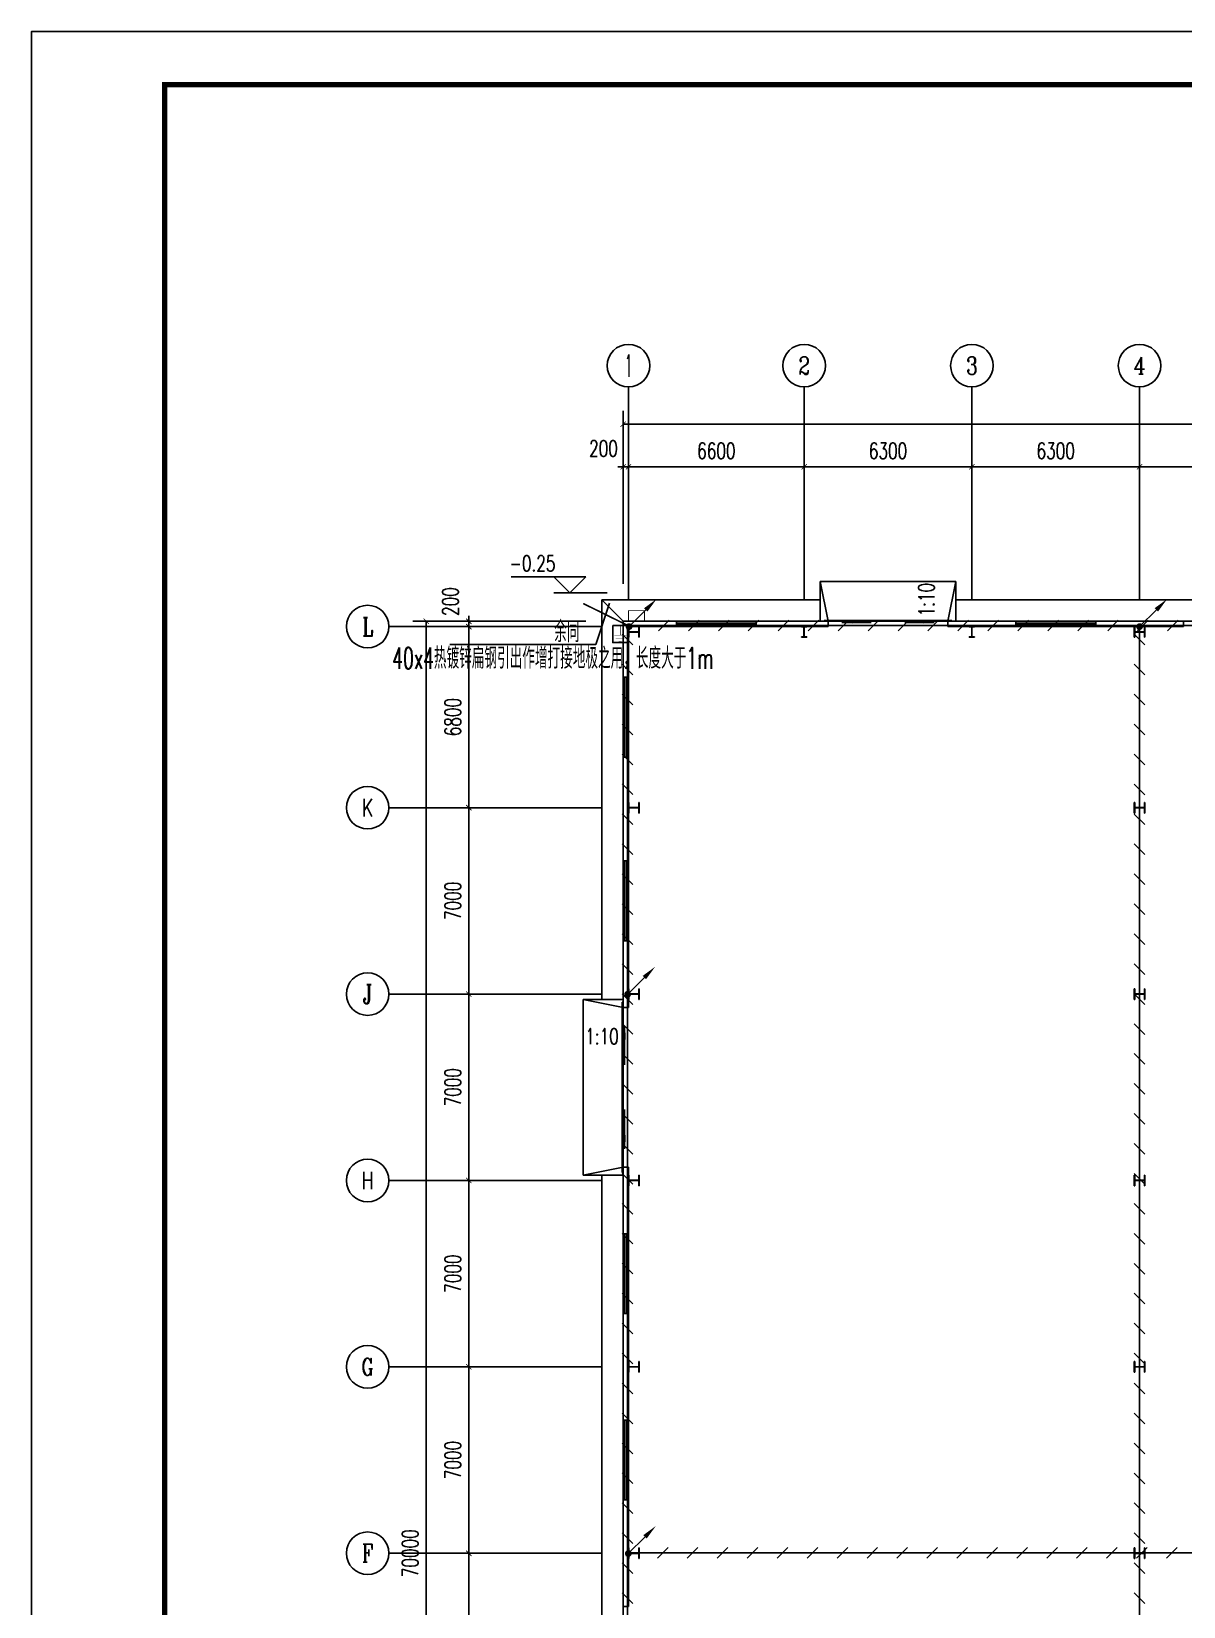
# Model space of a CAD drawing. Extents: x -417156 to 1571408, y 205758 to 1045562.
# Drawn here: x 1403208 to 1446486, y 927454 to 986603 of the extents above; entities that cross this region are included whole.
import ezdxf
from ezdxf.enums import TextEntityAlignment as Align

# ---------------------------------------------------------------- set-up
doc = ezdxf.new("R2010")
doc.units = 0
doc.header["$LTSCALE"] = 1000
doc.header["$MEASUREMENT"] = 0
doc.linetypes.add('CENTER2', pattern=[1.14, 0.75, -0.13, 0.13, -0.13])
doc.layers.get('0').update_dxf_attribs({"linetype": 'CONTINUOUS'})
doc.layers.get('DEFPOINTS').update_dxf_attribs({"linetype": 'CONTINUOUS'})
for name, color, linetype in [('AXIS', 3, 'CONTINUOUS'), ('AXIS_TEXT', 7, 'CONTINUOUS'), ('COLUMN', 99, 'CONTINUOUS'), ('DIM_ELEV', 3, 'CONTINUOUS'), ('DIM_SYMB', 3, 'CONTINUOUS'), ('ELEMENT', 3, 'CONTINUOUS'), ('GROUND', 2, 'CONTINUOUS'), ('LWIRE', 4, 'CONTINUOUS'), ('PUB_TEXT', 7, 'CONTINUOUS'), ('PUB_TITLE', 4, 'CONTINUOUS'), ('SHTLN', 4, 'CONTINUOUS'), ('STAIR', 2, 'CONTINUOUS'), ('TEL_LEAD', 3, 'CONTINUOUS'), ('WALL', 9, 'CONTINUOUS'), ('WINDOW', 99, 'CONTINUOUS'), ('WIRE-接地', 4, 'CONTINUOUS'), ('WIRE-照明', 1, 'CONTINUOUS')]:
    doc.layers.add(name, color=color, linetype=linetype)
doc.styles.add('_TCH_AXIS', font='COMPLEX', dxfattribs={"bigfont": 'GBCBIG'})
doc.styles.add('_TCH_DIM', font='SIMPLEX', dxfattribs={"bigfont": 'GBCBIG'})
doc.styles.add('COMPLEX', font='COMPLEX')
doc.styles.add('DIM_FONT', font='SIMPLEX', dxfattribs={"width": 0.7, "bigfont": 'GBCBIG'})
doc.styles.get("Standard").update_dxf_attribs({"font": 'gbenor.shx', "bigfont": 'gbcbig.shx'})
doc.styles.add('STY53', font='COMPLEX', dxfattribs={"width": 0.6, "bigfont": 'HZTXT'})
doc.dimstyles.new('DIMN200', dxfattribs={"dimscale": 2, "dimtxt": 300, "dimasz": 100, "dimexe": 250, "dimexo": 300, "dimgap": 150, "dimtad": 1, "dimdec": 0, "dimzin": 0, "dimtxsty": 'DIM_FONT', "dimblk": 'ARCHTICK', "dimcen": 0.09, "dimclrt": 7, "dimazin": 3, "dimtfac": 1, "dimtdec": 0, "dimtix": 1, "dimtmove": 0, "dimatfit": 3, "dimtolj": 1, "dimtzin": 0})

# ---------------------------------------------------------------- blocks, each defined once
blk = doc.blocks.new('_AXISO')
blk.add_circle((0, 0), 0.5)
at = {"layer": 'AXIS_TEXT', "style": 'COMPLEX', "width": 1.041667}
blk.add_attdef('A', text='', height=0.56, dxfattribs=at).set_placement((-0.25, -0.28), (0.25, -0.28), align=Align.FIT)
blk = doc.blocks.new('_ARCHTICK')
at = {"color": 0, "linetype": 'BYBLOCK', "const_width": 0.15}
blk.add_lwpolyline([(-0.5, -0.5), (0.5, 0.5)], dxfattribs=at)
blk = doc.blocks.new('*D59')
at = {"layer": 'AXIS', "color": 0}
for p, q in [((236509, 286158), (230009, 286158)), ((230509, 216158), (230509, 286158)), ((236509, 216158), (230009, 216158))]:
    blk.add_line(p, q, dxfattribs=at)
at = {"layer": 'DEFPOINTS', "color": 0}
for p in [(230509, 286158), (237109, 286158), (237109, 216158)]:
    blk.add_point(p, dxfattribs=at)
at = {"layer": 'AXIS', "color": 0, "xscale": 200, "yscale": 200, "zscale": 200}
for p, rotation in [((230509, 286158), 90), ((230509, 216158), 270)]:
    blk.add_blockref('_ARCHTICK', p, dxfattribs=dict(at, rotation=rotation))
at = {"layer": 'AXIS', "color": 7, "insert": (229909, 251158), "char_height": 600, "attachment_point": 5, "rotation": 90, "style": 'DIM_FONT'}
blk.add_mtext('\\A1;70000', dxfattribs=at)
blk = doc.blocks.new('*D65')
at = {"layer": 'AXIS', "color": 0}
for p, q in [((236509, 251158), (231609, 251158)), ((232109, 244158), (232109, 251158)), ((236509, 244158), (231609, 244158))]:
    blk.add_line(p, q, dxfattribs=at)
at = {"layer": 'DEFPOINTS', "color": 0}
for p in [(232109, 251158), (237109, 251158), (237109, 244158)]:
    blk.add_point(p, dxfattribs=at)
at = {"layer": 'AXIS', "color": 0, "xscale": 200, "yscale": 200, "zscale": 200}
for p, rotation in [((232109, 251158), 90), ((232109, 244158), 270)]:
    blk.add_blockref('_ARCHTICK', p, dxfattribs=dict(at, rotation=rotation))
at = {"layer": 'AXIS', "color": 7, "insert": (231509, 247658), "char_height": 600, "attachment_point": 5, "rotation": 90, "style": 'DIM_FONT'}
blk.add_mtext('\\A1;7000', dxfattribs=at)
blk = doc.blocks.new('*D66')
at = {"layer": 'AXIS', "color": 0}
for p, q in [((236509, 258158), (231609, 258158)), ((232109, 251158), (232109, 258158)), ((236509, 251158), (231609, 251158))]:
    blk.add_line(p, q, dxfattribs=at)
at = {"layer": 'DEFPOINTS', "color": 0}
for p in [(232109, 258158), (237109, 258158), (237109, 251158)]:
    blk.add_point(p, dxfattribs=at)
at = {"layer": 'AXIS', "color": 0, "xscale": 200, "yscale": 200, "zscale": 200}
for p, rotation in [((232109, 258158), 90), ((232109, 251158), 270)]:
    blk.add_blockref('_ARCHTICK', p, dxfattribs=dict(at, rotation=rotation))
at = {"layer": 'AXIS', "color": 7, "insert": (231509, 254658), "char_height": 600, "attachment_point": 5, "rotation": 90, "style": 'DIM_FONT'}
blk.add_mtext('\\A1;7000', dxfattribs=at)
blk = doc.blocks.new('*D67')
at = {"layer": 'AXIS', "color": 0}
for p, q in [((236509, 265158), (231609, 265158)), ((232109, 258158), (232109, 265158)), ((236509, 258158), (231609, 258158))]:
    blk.add_line(p, q, dxfattribs=at)
at = {"layer": 'DEFPOINTS', "color": 0}
for p in [(232109, 265158), (237109, 265158), (237109, 258158)]:
    blk.add_point(p, dxfattribs=at)
at = {"layer": 'AXIS', "color": 0, "xscale": 200, "yscale": 200, "zscale": 200}
for p, rotation in [((232109, 265158), 90), ((232109, 258158), 270)]:
    blk.add_blockref('_ARCHTICK', p, dxfattribs=dict(at, rotation=rotation))
at = {"layer": 'AXIS', "color": 7, "insert": (231509, 261658), "char_height": 600, "attachment_point": 5, "rotation": 90, "style": 'DIM_FONT'}
blk.add_mtext('\\A1;7000', dxfattribs=at)
blk = doc.blocks.new('*D68')
at = {"layer": 'AXIS', "color": 0}
for p, q in [((236509, 272158), (231609, 272158)), ((232109, 265158), (232109, 272158)), ((236509, 265158), (231609, 265158))]:
    blk.add_line(p, q, dxfattribs=at)
at = {"layer": 'DEFPOINTS', "color": 0}
for p in [(232109, 272158), (237109, 272158), (237109, 265158)]:
    blk.add_point(p, dxfattribs=at)
at = {"layer": 'AXIS', "color": 0, "xscale": 200, "yscale": 200, "zscale": 200}
for p, rotation in [((232109, 272158), 90), ((232109, 265158), 270)]:
    blk.add_blockref('_ARCHTICK', p, dxfattribs=dict(at, rotation=rotation))
at = {"layer": 'AXIS', "color": 7, "insert": (231509, 268658), "char_height": 600, "attachment_point": 5, "rotation": 90, "style": 'DIM_FONT'}
blk.add_mtext('\\A1;7000', dxfattribs=at)
blk = doc.blocks.new('*D69')
at = {"layer": 'AXIS', "color": 0}
for p, q in [((236509, 279158), (231609, 279158)), ((232109, 272158), (232109, 279158)), ((236509, 272158), (231609, 272158))]:
    blk.add_line(p, q, dxfattribs=at)
at = {"layer": 'DEFPOINTS', "color": 0}
for p in [(232109, 279158), (237109, 279158), (237109, 272158)]:
    blk.add_point(p, dxfattribs=at)
at = {"layer": 'AXIS', "color": 0, "xscale": 200, "yscale": 200, "zscale": 200}
for p, rotation in [((232109, 279158), 90), ((232109, 272158), 270)]:
    blk.add_blockref('_ARCHTICK', p, dxfattribs=dict(at, rotation=rotation))
at = {"layer": 'AXIS', "color": 7, "insert": (231509, 275658), "char_height": 600, "attachment_point": 5, "rotation": 90, "style": 'DIM_FONT'}
blk.add_mtext('\\A1;7000', dxfattribs=at)
blk = doc.blocks.new('*D70')
at = {"layer": 'AXIS', "color": 0}
for p, q in [((236509, 285958), (231609, 285958)), ((232109, 279158), (232109, 285958)), ((236509, 279158), (231609, 279158))]:
    blk.add_line(p, q, dxfattribs=at)
at = {"layer": 'DEFPOINTS', "color": 0}
for p in [(232109, 285958), (237109, 285958), (237109, 279158)]:
    blk.add_point(p, dxfattribs=at)
at = {"layer": 'AXIS', "color": 0, "xscale": 200, "yscale": 200, "zscale": 200}
for p, rotation in [((232109, 285958), 90), ((232109, 279158), 270)]:
    blk.add_blockref('_ARCHTICK', p, dxfattribs=dict(at, rotation=rotation))
at = {"layer": 'AXIS', "color": 7, "insert": (231509, 282558), "char_height": 600, "attachment_point": 5, "rotation": 90, "style": 'DIM_FONT'}
blk.add_mtext('\\A1;6800', dxfattribs=at)
blk = doc.blocks.new('*D71')
at = {"layer": 'AXIS', "color": 0}
for p, q in [((232109, 286158), (232109, 286358)), ((236509, 286158), (231609, 286158)), ((236509, 285958), (231609, 285958)), ((232109, 285958), (232109, 286158)), ((232109, 285958), (232109, 285758))]:
    blk.add_line(p, q, dxfattribs=at)
at = {"layer": 'DEFPOINTS', "color": 0}
for p in [(232109, 286158), (237109, 286158), (237109, 285958)]:
    blk.add_point(p, dxfattribs=at)
at = {"layer": 'AXIS', "color": 0, "xscale": 200, "yscale": 200, "zscale": 200}
for p, rotation in [((232109, 286158), 270), ((232109, 285958), 90)]:
    blk.add_blockref('_ARCHTICK', p, dxfattribs=dict(at, rotation=rotation))
at = {"layer": 'AXIS', "color": 7, "insert": (231419, 286898), "char_height": 600, "attachment_point": 5, "rotation": 90, "style": 'DIM_FONT'}
blk.add_mtext('\\A1;200', dxfattribs=at)
blk = doc.blocks.new('$WINLIB2D$00000001')
for p, q in [((-0.5, 0.5), (0.5, 0.5)), ((-0.5, 0.5), (-0.5, -0.5)), ((0.5, -0.5), (0.5, 0.5)), ((0.5, 0.167), (-0.5, 0.167)), ((0.5, -0.167), (-0.5, -0.167)), ((-0.5, -0.5), (0.5, -0.5))]:
    blk.add_line(p, q)
blk = doc.blocks.new('$DORLIB2D$00000130')
at = {"color": 0, "linetype": 'CONTINUOUS'}
for p, q in [((-0.5333, 0.6601), (-0.5333, 0.5127)), ((0, 0.6601), (-0.5333, 0.6601)), ((0, 0.5127), (0, 0.6601)), ((0.5333, 0.6601), (0, 0.6601)), ((0.5333, 0.6601), (0.5333, 0.5127)), ((0, 0.5127), (-0.5333, 0.5127)), ((0.5333, 0.5127), (0, 0.5127)), ((-0.3853, 0.2694), (-0.1396, 0.2694)), ((-0.3853, 0.2694), (-0.2999, 0.2144)), ((-0.2999, 0.2144), (-0.2999, 0.2694)), ((0.3853, 0.2694), (0.1396, 0.2694)), ((0.2999, 0.2144), (0.2999, 0.2694)), ((0.3853, 0.2694), (0.2999, 0.2144))]:
    blk.add_line(p, q, dxfattribs=at)
blk = doc.blocks.new('*D106')
at = {"layer": 'AXIS', "color": 0}
for p, q in [((237909, 287558), (237909, 294058)), ((352309, 287558), (352309, 294058)), ((237909, 293558), (352309, 293558))]:
    blk.add_line(p, q, dxfattribs=at)
at = {"layer": 'DEFPOINTS', "color": 0}
for p in [(352309, 293558), (237909, 286958), (352309, 286958)]:
    blk.add_point(p, dxfattribs=at)
at = {"layer": 'AXIS', "color": 0, "xscale": 200, "yscale": 200, "zscale": 200, "rotation": 180}
blk.add_blockref('_ARCHTICK', (237909, 293558), dxfattribs=at)
at = {"layer": 'AXIS', "color": 0, "xscale": 200, "yscale": 200, "zscale": 200}
blk.add_blockref('_ARCHTICK', (352309, 293558), dxfattribs=at)
at = {"layer": 'AXIS', "color": 7, "insert": (295109, 294158), "char_height": 600, "attachment_point": 5, "style": 'DIM_FONT'}
blk.add_mtext('\\A1;114400', dxfattribs=at)
blk = doc.blocks.new('*D107')
at = {"layer": 'AXIS', "color": 0}
for p, q in [((237909, 287558), (237909, 292458)), ((238109, 287558), (238109, 292458)), ((237909, 291958), (237709, 291958)), ((237909, 291958), (238109, 291958)), ((238109, 291958), (238309, 291958))]:
    blk.add_line(p, q, dxfattribs=at)
at = {"layer": 'DEFPOINTS', "color": 0}
for p in [(238109, 291958), (237909, 286958), (238109, 286958)]:
    blk.add_point(p, dxfattribs=at)
at = {"layer": 'AXIS', "color": 0, "xscale": 200, "yscale": 200, "zscale": 200}
blk.add_blockref('_ARCHTICK', (237909, 291958), dxfattribs=at)
at = {"layer": 'AXIS', "color": 0, "xscale": 200, "yscale": 200, "zscale": 200, "rotation": 180}
blk.add_blockref('_ARCHTICK', (238109, 291958), dxfattribs=at)
at = {"layer": 'AXIS', "color": 7, "insert": (237169, 292648), "char_height": 600, "attachment_point": 5, "style": 'DIM_FONT'}
blk.add_mtext('\\A1;200', dxfattribs=at)
blk = doc.blocks.new('*D108')
at = {"layer": 'AXIS', "color": 0}
for p, q in [((238109, 287558), (238109, 292458)), ((244709, 287558), (244709, 292458)), ((238109, 291958), (244709, 291958))]:
    blk.add_line(p, q, dxfattribs=at)
at = {"layer": 'DEFPOINTS', "color": 0}
for p in [(244709, 291958), (238109, 286958), (244709, 286958)]:
    blk.add_point(p, dxfattribs=at)
at = {"layer": 'AXIS', "color": 0, "xscale": 200, "yscale": 200, "zscale": 200, "rotation": 180}
blk.add_blockref('_ARCHTICK', (238109, 291958), dxfattribs=at)
at = {"layer": 'AXIS', "color": 0, "xscale": 200, "yscale": 200, "zscale": 200}
blk.add_blockref('_ARCHTICK', (244709, 291958), dxfattribs=at)
at = {"layer": 'AXIS', "color": 7, "insert": (241409, 292558), "char_height": 600, "attachment_point": 5, "style": 'DIM_FONT'}
blk.add_mtext('\\A1;6600', dxfattribs=at)
blk = doc.blocks.new('*D109')
at = {"layer": 'AXIS', "color": 0}
for p, q in [((244709, 287558), (244709, 292458)), ((251009, 287558), (251009, 292458)), ((244709, 291958), (251009, 291958))]:
    blk.add_line(p, q, dxfattribs=at)
at = {"layer": 'DEFPOINTS', "color": 0}
for p in [(251009, 291958), (244709, 286958), (251009, 286958)]:
    blk.add_point(p, dxfattribs=at)
at = {"layer": 'AXIS', "color": 0, "xscale": 200, "yscale": 200, "zscale": 200, "rotation": 180}
blk.add_blockref('_ARCHTICK', (244709, 291958), dxfattribs=at)
at = {"layer": 'AXIS', "color": 0, "xscale": 200, "yscale": 200, "zscale": 200}
blk.add_blockref('_ARCHTICK', (251009, 291958), dxfattribs=at)
at = {"layer": 'AXIS', "color": 7, "insert": (247859, 292558), "char_height": 600, "attachment_point": 5, "style": 'DIM_FONT'}
blk.add_mtext('\\A1;6300', dxfattribs=at)
blk = doc.blocks.new('*D110')
at = {"layer": 'AXIS', "color": 0}
for p, q in [((251009, 287558), (251009, 292458)), ((257309, 287558), (257309, 292458)), ((251009, 291958), (257309, 291958))]:
    blk.add_line(p, q, dxfattribs=at)
at = {"layer": 'DEFPOINTS', "color": 0}
for p in [(257309, 291958), (251009, 286958), (257309, 286958)]:
    blk.add_point(p, dxfattribs=at)
at = {"layer": 'AXIS', "color": 0, "xscale": 200, "yscale": 200, "zscale": 200, "rotation": 180}
blk.add_blockref('_ARCHTICK', (251009, 291958), dxfattribs=at)
at = {"layer": 'AXIS', "color": 0, "xscale": 200, "yscale": 200, "zscale": 200}
blk.add_blockref('_ARCHTICK', (257309, 291958), dxfattribs=at)
at = {"layer": 'AXIS', "color": 7, "insert": (254159, 292558), "char_height": 600, "attachment_point": 5, "style": 'DIM_FONT'}
blk.add_mtext('\\A1;6300', dxfattribs=at)
blk = doc.blocks.new('*D111')
at = {"layer": 'AXIS', "color": 0}
for p, q in [((257309, 287558), (257309, 292458)), ((263609, 287558), (263609, 292458)), ((257309, 291958), (263609, 291958))]:
    blk.add_line(p, q, dxfattribs=at)
at = {"layer": 'DEFPOINTS', "color": 0}
for p in [(263609, 291958), (257309, 286958), (263609, 286958)]:
    blk.add_point(p, dxfattribs=at)
at = {"layer": 'AXIS', "color": 0, "xscale": 200, "yscale": 200, "zscale": 200, "rotation": 180}
blk.add_blockref('_ARCHTICK', (257309, 291958), dxfattribs=at)
at = {"layer": 'AXIS', "color": 0, "xscale": 200, "yscale": 200, "zscale": 200}
blk.add_blockref('_ARCHTICK', (263609, 291958), dxfattribs=at)
at = {"layer": 'AXIS', "color": 7, "insert": (260459, 292558), "char_height": 600, "attachment_point": 5, "style": 'DIM_FONT'}
blk.add_mtext('\\A1;6300', dxfattribs=at)
blk = doc.blocks.new('$TELECSYS$00000008')
blk.add_line((0.4, 0.4), (-0.4, -0.4))
blk = doc.blocks.new('$TELECSYS$00000079')
for p, q in [((0.7, 0.7), (0, 0)), ((0.104, 0.104), (0.104, 0.104)), ((-0.104, -0.104), (-0.104, -0.104))]:
    blk.add_line(p, q)
at = {"const_width": 0.142}
blk.add_lwpolyline([(-0.071, 0, 1), (0.071, 0, 1)], format="xyb", close=True, dxfattribs=at)
blk.add_solid([(0.63, 0.77), (0.77, 0.63), (1.15, 1.15)])
at = {"width": 0.8, "flags": 9}
blk.add_attdef('A', (0, 0), '', height=0.00002, dxfattribs=at)
blk = doc.blocks.new('$ELEMENT$00000390')
at = {"const_width": 0.0233}
for points in [[(0, 0), (0, -0.375)], [(-0.25, -0.375), (0.25, -0.375)], [(-0.188, -0.5), (0.188, -0.5)], [(-0.062, -0.625), (0.062, -0.625)]]:
    blk.add_lwpolyline(points, dxfattribs=at)
at = {"flags": 9}
blk.add_attdef('S', (0, 0), '', height=0.00000667, dxfattribs=at)
blk = doc.blocks.new('S')
at = {"layer": 'WINDOW', "color": 3}
blk.add_lwpolyline([(-940, 1072), (0, 1072), (0, 0), (-940, 0)], close=True, dxfattribs=at)
at = {"layer": 'ELEMENT', "xscale": 1500, "yscale": 1500, "zscale": 1500}
blk.add_blockref('$ELEMENT$00000390', (-469, 1025), dxfattribs=at)
blk = doc.blocks.new('E22')
at = {"color": 8, "const_width": 30}
blk.add_lwpolyline([(238709, 286157.7), (238709, 286557.7), (238109, 286557.7), (238109, 286157.7)], dxfattribs=at)
at = {"layer": 'AXIS', "color": 8}
for p, q in [((238109, 286957.7), (238109, 294957.7)), ((244709, 286957.7), (244709, 294957.7)), ((251009, 286957.7), (251009, 294957.7)), ((257309, 286957.7), (257309, 294957.7)), ((237109, 285957.7), (229109, 285957.7)), ((237109, 279157.7), (229109, 279157.7)), ((237109, 272157.7), (229109, 272157.7)), ((237109, 265157.7), (229109, 265157.7)), ((237109, 258157.7), (229109, 258157.7)), ((237109, 251157.7), (229109, 251157.7))]:
    blk.add_line(p, q, dxfattribs=at)
at = {"layer": 'COLUMN', "color": 8}
for p, q in [((238125, 285957.7), (238109, 285957.7)), ((238109, 285957.7), (238109, 285557.7)), ((238125, 285762.7), (238125, 285957.7)), ((238493, 285762.7), (238125, 285762.7)), ((238125, 285752.7), (238493, 285752.7)), ((238125, 285557.7), (238125, 285752.7)), ((238509, 285957.7), (238493, 285957.7)), ((238493, 285957.7), (238493, 285762.7)), ((238493, 285752.7), (238493, 285557.7)), ((238509, 285557.7), (238509, 285957.7)), ((244809, 285957.7), (244609, 285957.7)), ((244609, 285957.7), (244609, 285947.7)), ((244609, 285947.7), (244696.8, 285947.7)), ((244696.8, 285947.7), (244701.8, 285942.7)), ((244701.8, 285942.7), (244701.8, 285572.7)), ((244707.8, 285942.7), (244712.8, 285947.7)), ((244707.8, 285572.7), (244707.8, 285942.7)), ((244712.8, 285947.7), (244809, 285947.7)), ((244809, 285947.7), (244809, 285957.7)), ((251111, 285957.7), (250911, 285957.7)), ((250911, 285957.7), (250911, 285947.7)), ((250911, 285947.7), (250998.8, 285947.7)), ((250998.8, 285947.7), (251003.8, 285942.7)), ((251003.8, 285942.7), (251003.8, 285572.7)), ((251009.8, 285942.7), (251014.8, 285947.7)), ((251009.8, 285572.7), (251009.8, 285942.7)), ((251014.8, 285947.7), (251111, 285947.7)), ((251111, 285947.7), (251111, 285957.7)), ((257125, 285957.7), (257109, 285957.7)), ((257109, 285957.7), (257109, 285557.7)), ((257125, 285762.7), (257125, 285957.7)), ((257493, 285762.7), (257125, 285762.7)), ((257125, 285752.7), (257493, 285752.7)), ((257125, 285557.7), (257125, 285752.7)), ((257509, 285957.7), (257493, 285957.7)), ((257493, 285957.7), (257493, 285762.7)), ((257493, 285752.7), (257493, 285557.7)), ((257509, 285557.7), (257509, 285957.7)), ((238109, 285557.7), (238125, 285557.7)), ((238493, 285557.7), (238509, 285557.7)), ((244696.8, 285567.7), (244609, 285567.7)), ((244609, 285567.7), (244609, 285557.7)), ((244609, 285557.7), (244809, 285557.7)), ((244701.8, 285572.7), (244696.8, 285567.7)), ((244712.8, 285567.7), (244707.8, 285572.7)), ((244809, 285567.7), (244712.8, 285567.7)), ((244809, 285557.7), (244809, 285567.7)), ((250998.8, 285567.7), (250911, 285567.7)), ((250911, 285567.7), (250911, 285557.7)), ((250911, 285557.7), (251111, 285557.7)), ((251003.8, 285572.7), (250998.8, 285567.7)), ((251014.8, 285567.7), (251009.8, 285572.7)), ((251111, 285567.7), (251014.8, 285567.7)), ((251111, 285557.7), (251111, 285567.7)), ((257109, 285557.7), (257125, 285557.7)), ((257493, 285557.7), (257509, 285557.7)), ((238125, 279357.7), (238109, 279357.7)), ((238109, 279357.7), (238109, 278957.7)), ((238125, 279162.7), (238125, 279357.7)), ((238509, 279357.7), (238493, 279357.7)), ((238493, 279357.7), (238493, 279162.7)), ((238509, 278957.7), (238509, 279357.7)), ((257125, 279357.7), (257109, 279357.7)), ((257109, 279357.7), (257109, 278957.7)), ((257125, 279162.7), (257125, 279357.7)), ((257509, 279357.7), (257493, 279357.7)), ((257493, 279357.7), (257493, 279162.7)), ((257509, 278957.7), (257509, 279357.7)), ((238109, 278957.7), (238125, 278957.7)), ((238493, 279162.7), (238125, 279162.7)), ((238125, 279152.7), (238493, 279152.7)), ((238125, 278957.7), (238125, 279152.7)), ((238493, 279152.7), (238493, 278957.7)), ((238493, 278957.7), (238509, 278957.7)), ((257109, 278957.7), (257125, 278957.7)), ((257493, 279162.7), (257125, 279162.7)), ((257125, 279152.7), (257493, 279152.7)), ((257125, 278957.7), (257125, 279152.7)), ((257493, 279152.7), (257493, 278957.7)), ((257493, 278957.7), (257509, 278957.7)), ((238125, 272357.7), (238109, 272357.7)), ((238109, 272357.7), (238109, 271957.7)), ((238125, 272162.7), (238125, 272357.7)), ((238493, 272162.7), (238125, 272162.7)), ((238125, 272152.7), (238493, 272152.7)), ((238125, 271957.7), (238125, 272152.7)), ((238509, 272357.7), (238493, 272357.7)), ((238493, 272357.7), (238493, 272162.7)), ((238493, 272152.7), (238493, 271957.7)), ((238509, 271957.7), (238509, 272357.7)), ((257125, 272357.7), (257109, 272357.7)), ((257109, 272357.7), (257109, 271957.7)), ((257125, 272162.7), (257125, 272357.7)), ((257493, 272162.7), (257125, 272162.7)), ((257125, 272152.7), (257493, 272152.7)), ((257125, 271957.7), (257125, 272152.7)), ((257509, 272357.7), (257493, 272357.7)), ((257493, 272357.7), (257493, 272162.7)), ((257493, 272152.7), (257493, 271957.7)), ((257509, 271957.7), (257509, 272357.7)), ((238109, 271957.7), (238125, 271957.7)), ((238493, 271957.7), (238509, 271957.7)), ((257109, 271957.7), (257125, 271957.7)), ((257493, 271957.7), (257509, 271957.7)), ((238125, 265357.7), (238109, 265357.7)), ((238109, 265357.7), (238109, 264957.7)), ((238125, 265162.7), (238125, 265357.7)), ((238493, 265162.7), (238125, 265162.7)), ((238125, 265152.7), (238493, 265152.7)), ((238125, 264957.7), (238125, 265152.7)), ((238509, 265357.7), (238493, 265357.7)), ((238493, 265357.7), (238493, 265162.7)), ((238493, 265152.7), (238493, 264957.7)), ((238509, 264957.7), (238509, 265357.7)), ((257125, 265357.7), (257109, 265357.7)), ((257109, 265357.7), (257109, 264957.7)), ((257125, 265162.7), (257125, 265357.7)), ((257493, 265162.7), (257125, 265162.7)), ((257125, 265152.7), (257493, 265152.7)), ((257125, 264957.7), (257125, 265152.7)), ((257509, 265357.7), (257493, 265357.7)), ((257493, 265357.7), (257493, 265162.7)), ((257493, 265152.7), (257493, 264957.7)), ((257509, 264957.7), (257509, 265357.7)), ((238109, 264957.7), (238125, 264957.7)), ((238493, 264957.7), (238509, 264957.7)), ((257109, 264957.7), (257125, 264957.7)), ((257493, 264957.7), (257509, 264957.7)), ((238125, 258357.7), (238109, 258357.7)), ((238109, 258357.7), (238109, 257957.7)), ((238109, 257957.7), (238125, 257957.7)), ((238125, 258162.7), (238125, 258357.7)), ((238493, 258162.7), (238125, 258162.7)), ((238125, 258152.7), (238493, 258152.7)), ((238125, 257957.7), (238125, 258152.7)), ((238509, 258357.7), (238493, 258357.7)), ((238493, 258357.7), (238493, 258162.7)), ((238493, 258152.7), (238493, 257957.7)), ((238493, 257957.7), (238509, 257957.7)), ((238509, 257957.7), (238509, 258357.7)), ((257125, 258357.7), (257109, 258357.7)), ((257109, 258357.7), (257109, 257957.7)), ((257109, 257957.7), (257125, 257957.7)), ((257125, 258162.7), (257125, 258357.7)), ((257493, 258162.7), (257125, 258162.7)), ((257125, 258152.7), (257493, 258152.7)), ((257125, 257957.7), (257125, 258152.7)), ((257509, 258357.7), (257493, 258357.7)), ((257493, 258357.7), (257493, 258162.7)), ((257493, 258152.7), (257493, 257957.7)), ((257493, 257957.7), (257509, 257957.7)), ((257509, 257957.7), (257509, 258357.7)), ((238125, 251357.7), (238109, 251357.7)), ((238109, 251357.7), (238109, 250957.7)), ((238109, 250957.7), (238125, 250957.7)), ((238125, 251162.7), (238125, 251357.7)), ((238493, 251162.7), (238125, 251162.7)), ((238125, 251152.7), (238493, 251152.7)), ((238125, 250957.7), (238125, 251152.7)), ((238509, 251357.7), (238493, 251357.7)), ((238493, 251357.7), (238493, 251162.7)), ((238493, 251152.7), (238493, 250957.7)), ((238493, 250957.7), (238509, 250957.7)), ((238509, 250957.7), (238509, 251357.7)), ((257125, 251357.7), (257109, 251357.7)), ((257109, 251357.7), (257109, 250957.7)), ((257109, 250957.7), (257125, 250957.7)), ((257125, 251162.7), (257125, 251357.7)), ((257493, 251162.7), (257125, 251162.7)), ((257125, 251152.7), (257493, 251152.7)), ((257125, 250957.7), (257125, 251152.7)), ((257509, 251357.7), (257493, 251357.7)), ((257493, 251357.7), (257493, 251162.7)), ((257493, 251152.7), (257493, 250957.7)), ((257493, 250957.7), (257509, 250957.7)), ((257509, 250957.7), (257509, 251357.7))]:
    blk.add_line(p, q, dxfattribs=at)
at = {"layer": 'DIM_ELEV', "color": 8}
for p, q in [((236509.3, 287825.5), (233696.4, 287825.5)), ((235909.3, 287225.5), (235309.3, 287825.5)), ((235909.3, 287225.5), (236509.3, 287825.5)), ((237309.3, 287225.5), (235309.3, 287225.5))]:
    blk.add_line(p, q, dxfattribs=at)
at = {"layer": 'DIM_SYMB', "color": 8}
for points in [[(249808.5, 286431.4, 0, 0, 0), (249808.5, 286868.9, 160, 0, 0), (249808.5, 287468.9, 0, 0, 0)], [(237681.9, 270060.6, 0, 0, 0), (237101.3, 270060.6, 160, 0, 0), (236501.3, 270060.6, 0, 0, 0)]]:
    blk.add_lwpolyline(points, format="xyseb", dxfattribs=at)
at = {"layer": 'GROUND', "color": 8}
for p, q in [((245308.8, 286957.7), (237109, 286957.7)), ((237109, 286957.7), (237109, 271957.7)), ((237909, 286157.7), (237109, 286957.7)), ((264208.8, 286957.7), (250408.8, 286957.7)), ((245308.8, 286157.7), (237909, 286157.7)), ((237909, 286157.7), (237909, 271957.7)), ((264208.8, 286157.7), (250408.8, 286157.7)), ((237109, 265357.7), (237109, 236957.7)), ((237909, 265357.7), (237909, 236957.7))]:
    blk.add_line(p, q, dxfattribs=at)
at = {"layer": 'STAIR', "color": 8}
for p, q in [((250408.8, 287657.7), (245308.8, 287657.7)), ((245308.8, 287657.7), (245308.8, 286157.7)), ((245608.8, 286157.7), (245308.8, 287657.7)), ((250108.8, 286157.7), (250408.8, 287657.7)), ((250408.8, 287657.7), (250408.8, 286157.7)), ((250408.8, 286157.7), (245308.8, 286157.7)), ((236409, 271957.7), (236409, 265357.7)), ((236409, 271957.7), (237909, 271957.7)), ((237909, 271657.7), (236409, 271957.7)), ((237909, 271957.7), (237909, 265357.7)), ((237909, 265657.7), (236409, 265357.7)), ((236409, 265357.7), (237909, 265357.7))]:
    blk.add_line(p, q, dxfattribs=at)
at = {"layer": 'WALL', "color": 8}
for p, q in [((237909, 286157.7), (237909, 284057.7)), ((239909, 286157.7), (237909, 286157.7)), ((238125, 285957.7), (238493, 285957.7)), ((238509, 285957.7), (239909, 285957.7)), ((239909, 285957.7), (239909, 286157.7)), ((244709, 286157.7), (242909, 286157.7)), ((242909, 286157.7), (242909, 285957.7)), ((242909, 285957.7), (244609, 285957.7)), ((245608.8, 286157.7), (244709, 286157.7)), ((244809, 285957.7), (245608.8, 285957.7)), ((245608.8, 285957.7), (245608.8, 286157.7)), ((251006.9, 286157.7), (250108.8, 286157.7)), ((250108.8, 286157.7), (250108.8, 285957.7)), ((250108.8, 285957.7), (250911, 285957.7)), ((252659, 286157.7), (251006.9, 286157.7)), ((251111, 285957.7), (252659, 285957.7)), ((252659, 285957.7), (252659, 286157.7)), ((257109, 286157.7), (255659, 286157.7)), ((255659, 286157.7), (255659, 285957.7)), ((255659, 285957.7), (257109, 285957.7)), ((258959, 286157.7), (257109, 286157.7)), ((257125, 285957.7), (257493, 285957.7)), ((257509, 285957.7), (258959, 285957.7)), ((258959, 285957.7), (258959, 286157.7)), ((238109, 284057.7), (238109, 285557.7)), ((237909, 284057.7), (238109, 284057.7)), ((238109, 281057.7), (237909, 281057.7)), ((237909, 281057.7), (237909, 279157.7)), ((238109, 279357.7), (238109, 281057.7)), ((237909, 279157.7), (237909, 277157.7)), ((238109, 277157.7), (238109, 278957.7)), ((237909, 277157.7), (238109, 277157.7)), ((238109, 274157.7), (237909, 274157.7)), ((237909, 274157.7), (237909, 272157.7)), ((238109, 272357.7), (238109, 274157.7)), ((237909, 272157.7), (237909, 271657.7)), ((237909, 271657.7), (238109, 271657.7)), ((238109, 271657.7), (238109, 271957.7)), ((238109, 265657.7), (237909, 265657.7)), ((237909, 265657.7), (237909, 265157.7)), ((238109, 265357.7), (238109, 265657.7)), ((237909, 265157.7), (237909, 263157.7)), ((238109, 263157.7), (238109, 264957.7)), ((237909, 263157.7), (238109, 263157.7)), ((238109, 260157.7), (237909, 260157.7)), ((237909, 260157.7), (237909, 258157.7)), ((238109, 258357.7), (238109, 260157.7)), ((237909, 258157.7), (237909, 256157.7)), ((238109, 256157.7), (238109, 257957.7)), ((237909, 256157.7), (238109, 256157.7)), ((238109, 253157.7), (237909, 253157.7)), ((237909, 253157.7), (237909, 251157.7)), ((238109, 251357.7), (238109, 253157.7)), ((237909, 251157.7), (237909, 249157.7)), ((238109, 249157.7), (238109, 250957.7)), ((237909, 249157.7), (238109, 249157.7))]:
    blk.add_line(p, q, dxfattribs=at)
at = {"layer": 'AXIS', "color": 8}
ref = blk.add_blockref('_AXISO', (238109, 295757.7), dxfattribs=dict(at, xscale=1600, yscale=1600, zscale=1600))
ref.add_attrib('A', '1', dxfattribs={"layer": 'AXIS_TEXT', "color": 8, "height": 832.5, "style": '_TCH_AXIS', "width": 0.555556}).set_placement((238009.9, 295341.5), (238208.1, 295341.5), align=Align.FIT)
ref = blk.add_blockref('_AXISO', (244709, 295757.7), dxfattribs=dict(at, xscale=1600, yscale=1600, zscale=1600))
ref.add_attrib('A', '2', dxfattribs={"layer": 'AXIS_TEXT', "color": 8, "height": 657.6, "style": '_TCH_AXIS'}).set_placement((244489.8, 295429), (244928.2, 295429), align=Align.FIT)
ref = blk.add_blockref('_AXISO', (251009, 295757.7), dxfattribs=dict(at, xscale=1600, yscale=1600, zscale=1600))
ref.add_attrib('A', '3', dxfattribs={"layer": 'AXIS_TEXT', "color": 8, "height": 657.6, "style": '_TCH_AXIS'}).set_placement((250789.8, 295429), (251228.2, 295429), align=Align.FIT)
ref = blk.add_blockref('_AXISO', (257309, 295757.7), dxfattribs=dict(at, xscale=1600, yscale=1600, zscale=1600))
ref.add_attrib('A', '4', dxfattribs={"layer": 'AXIS_TEXT', "color": 8, "height": 641, "style": '_TCH_AXIS', "width": 0.9375}).set_placement((257080.1, 295437.2), (257537.9, 295437.2), align=Align.FIT)
ref = blk.add_blockref('_AXISO', (228309, 285957.7), dxfattribs=dict(at, xscale=1600, yscale=1600, zscale=1600))
ref.add_attrib('A', 'L', dxfattribs={"layer": 'AXIS_TEXT', "color": 8, "height": 692.6, "style": '_TCH_AXIS', "width": 0.8}).set_placement((228111.1, 285611.5), (228506.9, 285611.5), align=Align.FIT)
ref = blk.add_blockref('_AXISO', (228309, 279157.7), dxfattribs=dict(at, xscale=1600, yscale=1600, zscale=1600))
ref.add_attrib('A', 'K', dxfattribs={"layer": 'AXIS_TEXT', "color": 8, "height": 657.6, "style": '_TCH_AXIS', "width": 0.736842}).set_placement((228089.8, 278829), (228528.2, 278829), align=Align.FIT)
ref = blk.add_blockref('_AXISO', (228309, 272157.7), dxfattribs=dict(at, xscale=1600, yscale=1600, zscale=1600))
ref.add_attrib('A', 'J', dxfattribs={"layer": 'AXIS_TEXT', "color": 8, "height": 729.9, "style": '_TCH_AXIS', "width": 0.909091}).set_placement((228135.2, 271792.8), (228482.8, 271792.8), align=Align.FIT)
ref = blk.add_blockref('_AXISO', (228309, 265157.7), dxfattribs=dict(at, xscale=1600, yscale=1600, zscale=1600))
ref.add_attrib('A', 'H', dxfattribs={"layer": 'AXIS_TEXT', "color": 8, "height": 657.6, "style": '_TCH_AXIS', "width": 0.7}).set_placement((228089.8, 264829), (228528.2, 264829), align=Align.FIT)
ref = blk.add_blockref('_AXISO', (228309, 258157.7), dxfattribs=dict(at, xscale=1600, yscale=1600, zscale=1600))
ref.add_attrib('A', 'G', dxfattribs={"layer": 'AXIS_TEXT', "color": 8, "height": 641, "style": '_TCH_AXIS', "width": 0.833333}).set_placement((228080.1, 257837.2), (228537.9, 257837.2), align=Align.FIT)
ref = blk.add_blockref('_AXISO', (228309, 251157.7), dxfattribs=dict(at, xscale=1600, yscale=1600, zscale=1600))
ref.add_attrib('A', 'F', dxfattribs={"layer": 'AXIS_TEXT', "color": 8, "height": 674.8, "style": '_TCH_AXIS', "width": 0.8125}).set_placement((228100.1, 250820.4), (228517.8, 250820.4), align=Align.FIT)
at = {"layer": 'WINDOW', "color": 8}
for name, p, xscale, yscale, zscale, rotation in [('$WINLIB2D$00000001', (241409, 286057.7), 3000, 200, 3000, 180), ('$DORLIB2D$00000130', (247858.8, 286057.7), 4500, -200, 4500, 180), ('$WINLIB2D$00000001', (254159, 286057.7), 3000, 200, 3000, 180), ('$WINLIB2D$00000001', (238009, 282557.7), -3000, 200, -3000, 270), ('$WINLIB2D$00000001', (238009, 275657.7), -3000, 200, -3000, 270), ('$DORLIB2D$00000130', (238009, 268657.7), -6000, -200, -6000, 270), ('$WINLIB2D$00000001', (238009, 261657.7), -3000, 200, -3000, 270), ('$WINLIB2D$00000001', (238009, 254657.7), -3000, 200, -3000, 270)]:
    blk.add_blockref(name, p, dxfattribs=dict(at, xscale=xscale, yscale=yscale, zscale=zscale, rotation=rotation))
at = {"layer": 'PUB_TEXT', "color": 7, "style": '_TCH_DIM', "width": 0.705882}
blk.add_text('-0.25', height=595, dxfattribs=at).set_placement((233636.4, 288035.5))
at = {"layer": 'PUB_TEXT', "color": 8, "style": '_TCH_DIM', "width": 0.705882}
blk.add_text('1:10', height=595, rotation=90, dxfattribs=at).set_placement((249598.5, 286340.1))
blk.add_text('1:10', height=595, dxfattribs=at).set_placement((236481.6, 270270.6))
at = {"layer": 'AXIS', "color": 8}
for p1, p2, distance, picture, middle in [((237909, 286957.7), (352309, 286957.7), 6600, '*D106', (295109, 294157.7)), ((238109, 286957.7), (244709, 286957.7), 5000, '*D108', (241409, 292557.7)), ((244709, 286957.7), (251009, 286957.7), 5000, '*D109', (247859, 292557.7)), ((251009, 286957.7), (257309, 286957.7), 5000, '*D110', (254159, 292557.7)), ((257309, 286957.7), (263609, 286957.7), 5000, '*D111', (260459, 292557.7)), ((237109, 216157.7), (237109, 286157.7), 6600, '*D59', (229909, 251157.7)), ((237109, 279157.7), (237109, 285957.7), 5000, '*D70', (231509, 282557.7)), ((237109, 272157.7), (237109, 279157.7), 5000, '*D69', (231509, 275657.7)), ((237109, 265157.7), (237109, 272157.7), 5000, '*D68', (231509, 268657.7)), ((237109, 258157.7), (237109, 265157.7), 5000, '*D67', (231509, 261657.7)), ((237109, 251157.7), (237109, 258157.7), 5000, '*D66', (231509, 254657.7)), ((237109, 244157.7), (237109, 251157.7), 5000, '*D65', (231509, 247657.7))]:
    dim = blk.add_aligned_dim(p1=p1, p2=p2, distance=distance, dimstyle='DIMN200', dxfattribs=at)
    dim.commit()
    dim.dimension.update_dxf_attribs({"geometry": picture, "text_midpoint": middle})
for base, p1, p2, angle, picture, middle in [((238109, 291957.7), (237909, 286957.7), (238109, 286957.7), 0, '*D107', (237169, 292647.7)), ((232109, 286157.7), (237109, 285957.7), (237109, 286157.7), 90, '*D71', (231419, 286897.7))]:
    dim = blk.add_linear_dim(base=base, p1=p1, p2=p2, angle=angle, dimstyle='DIMN200', dxfattribs=at)
    dim.commit()
    dim.dimension.update_dxf_attribs({"geometry": picture, "text_midpoint": middle, "dimtype": 161})

msp = doc.modelspace()

# ---------------------------------------------------------------- linework, layer by layer
at = {"layer": 'PUB_TITLE'}
msp.add_lwpolyline([(1403208, 867803), (1571408, 867803), (1571408, 986603), (1403208, 986603)], close=True, dxfattribs=at)
at = {"layer": 'PUB_TITLE', "const_width": 200}
msp.add_lwpolyline([(1408208, 869803), (1569408, 869803), (1569408, 984603), (1408208, 984603)], close=True, dxfattribs=at)
at = {"layer": 'TEL_LEAD'}
for p, q in [((1424924, 965128), (1424407, 963581)), ((1424407, 963581), (1418925, 963581))]:
    msp.add_line(p, q, dxfattribs=at)
at = {"layer": 'WIRE-接地', "linetype": 'CENTER2', "const_width": 60}
for points in [[(1423935, 965121), (1425609, 964296)], [(1425609, 964296), (1539690, 964296), (1539690, 894615), (1425601, 894615), (1425601, 964296)], [(1444836, 894654), (1444836, 964254)], [(1425652, 929465), (1539565, 929465)]]:
    msp.add_lwpolyline(points, dxfattribs=at)

# ---------------------------------------------------------------- block references
msp.add_blockref('E22', (1187527, 678296))
at = {"layer": 'LWIRE', "xscale": 900, "yscale": 900, "zscale": 900}
for p in [(1425656, 964254), (1444836, 964254), (1425601, 950443), (1425629, 929443)]:
    msp.add_blockref('$TELECSYS$00000079', p, dxfattribs=at)
at = {"layer": 'SHTLN', "xscale": 500, "yscale": 500, "zscale": 500}
for p in [(1426962, 964296), (1428087, 964296), (1429212, 964296), (1430337, 964296), (1431462, 964296), (1432587, 964296), (1433712, 964296), (1434837, 964296), (1435962, 964296), (1437087, 964296), (1438212, 964296), (1439337, 964296), (1440462, 964296), (1441587, 964296), (1442712, 964296), (1443837, 964296), (1444962, 964296), (1446087, 964296), (1426921, 929465), (1428046, 929465), (1429171, 929465), (1430296, 929465), (1431421, 929465), (1432546, 929465), (1433671, 929465), (1434796, 929465), (1435921, 929465), (1437046, 929465), (1438171, 929465), (1439296, 929465), (1440421, 929465), (1441546, 929465), (1442671, 929465), (1443796, 929465), (1444921, 929465), (1446046, 929465)]:
    msp.add_blockref('$TELECSYS$00000008', p, dxfattribs=at)
for p, rotation in [((1425601, 963768), 90), ((1444836, 963766), 90.00000000001334), ((1425601, 962643), 90), ((1444836, 962641), 90.00000000001334), ((1425601, 961518), 90), ((1444836, 961516), 90.00000000001334), ((1425601, 960393), 90), ((1444836, 960391), 90.00000000001334), ((1425601, 959268), 90), ((1444836, 959266), 90.00000000001334), ((1425601, 958143), 90), ((1444836, 958141), 90.00000000001334), ((1425601, 957018), 90), ((1444836, 957016), 90.00000000001334), ((1425601, 955893), 90), ((1444836, 955891), 90.00000000001334), ((1425601, 954768), 90), ((1444836, 954766), 90.00000000001334), ((1425601, 953643), 90), ((1444836, 953641), 90.00000000001334), ((1425601, 952518), 90), ((1444836, 952516), 90.00000000001334), ((1425601, 951393), 90), ((1444836, 951391), 90.00000000001334), ((1425601, 950268), 90), ((1444836, 950266), 90.00000000001334), ((1425601, 949143), 90), ((1444836, 949141), 90.00000000001334), ((1425601, 948018), 90), ((1444836, 948016), 90.00000000001334), ((1425601, 946893), 90), ((1444836, 946891), 90.00000000001334), ((1425601, 945768), 90), ((1444836, 945766), 90.00000000001334), ((1425601, 944643), 90), ((1444836, 944641), 90.00000000001334), ((1425601, 943518), 90), ((1444836, 943516), 90.00000000001334), ((1425601, 942393), 90), ((1444836, 942391), 90.00000000001334), ((1425601, 941268), 90), ((1444836, 941266), 90.00000000001334), ((1425601, 940143), 90), ((1444836, 940141), 90.00000000001334), ((1425601, 939018), 90), ((1444836, 939016), 90.00000000001334), ((1425601, 937893), 90), ((1444836, 937891), 90.00000000001334), ((1425601, 936768), 90), ((1444836, 936766), 90.00000000001334), ((1425601, 935643), 90), ((1444836, 935641), 90.00000000001334), ((1425601, 934518), 90), ((1444836, 934516), 90.00000000001334), ((1425601, 933393), 90), ((1444836, 933391), 90.00000000001334), ((1425601, 932268), 90), ((1444836, 932266), 90.00000000001334), ((1425601, 931143), 90), ((1444836, 931141), 90.00000000001334), ((1425601, 930018), 90), ((1444836, 930016), 90.00000000001334), ((1425601, 928893), 90), ((1444836, 928891), 90.00000000001334), ((1425601, 927768), 90), ((1444836, 927766), 90.00000000001334)]:
    msp.add_blockref('$TELECSYS$00000008', p, dxfattribs=dict(at, rotation=rotation))
at = {"layer": 'WIRE-接地', "xscale": 0.5999999940395355, "yscale": 0.5999999935738742, "zscale": 0.5999999936274709}
msp.add_blockref('S', (1425609, 963653), dxfattribs=at)

# ---------------------------------------------------------------- texts
at = {"layer": 'WIRE-照明', "color": 3, "linetype": 'CONTINUOUS', "style": 'STY53', "width": 0.6}
for s, height, p in [('余同', 790.4, (1422845, 963671)), ('40x4热镀锌扁钢引出作增打接地极之用，长度大于1m', 790.35, (1416761, 962673))]:
    msp.add_text(s, height=height, dxfattribs=at).set_placement(p)

doc.saveas('drawing.dxf')
